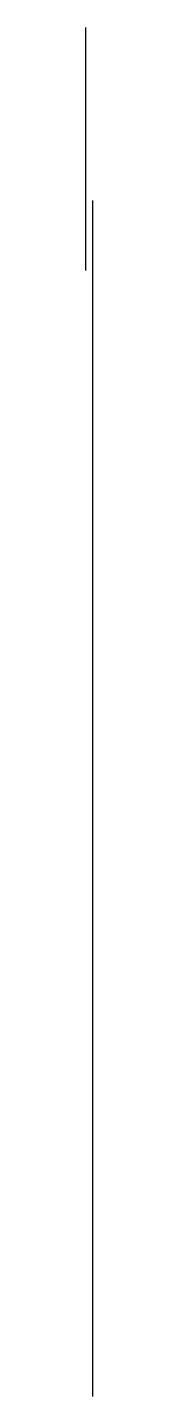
# Model space of a CAD drawing. Header units: millimetres. Extents: x 2455 to 2538, y -13296 to 2732.
import ezdxf

# ---------------------------------------------------------------- set-up
doc = ezdxf.new("R2010")
doc.units = ezdxf.units.MM

msp = doc.modelspace()

# ---------------------------------------------------------------- linework, layer by layer
for points in [[(2455, 2732), (2455, -113)], [(2538, 704), (2538, -13296)]]:
    msp.add_lwpolyline(points)

doc.saveas('drawing.dxf')
